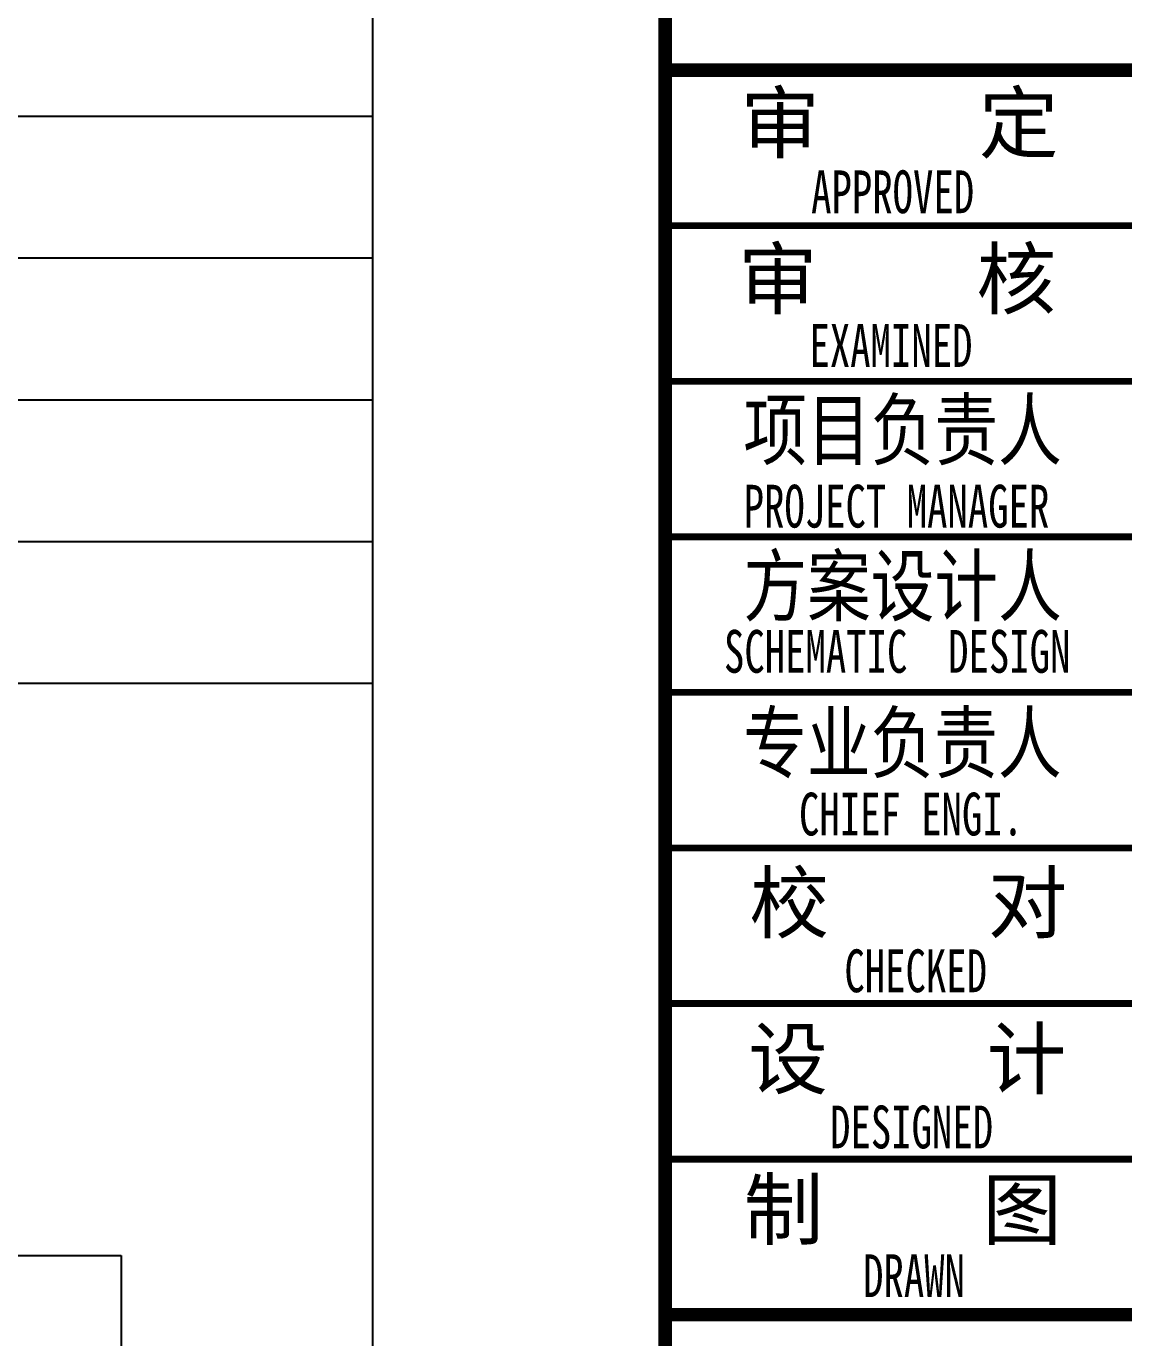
# Model space of a CAD drawing. Extents: x 5031545 to 5313844, y -886381 to -283477.
# Drawn here: x 5169059 to 5174701, y -700500 to -693755 of the extents above; entities that cross this region are included whole.
import ezdxf
from ezdxf.enums import TextEntityAlignment as Align

# ---------------------------------------------------------------- set-up
doc = ezdxf.new("R2010")
doc.units = 0
doc.header["$LTSCALE"] = 1000
doc.header["$MEASUREMENT"] = 0
doc.layers.add('TEL_TEXT', color=7, linetype='CONTINUOUS')
doc.layers.add('图签文字', color=4, linetype='CONTINUOUS')
doc.layers.add('图框', color=147, linetype='CONTINUOUS', lineweight=20)
doc.styles.add('建筑图签-1', font='simhei.ttf', dxfattribs={"width": 0.7})

# ---------------------------------------------------------------- blocks, each defined once
blk = doc.blocks.new('B2-2#-tq1')
at = {"layer": '图框'}
for points, const_width in [([(691745.1, 786954.1), (691745.1, 826954.1)], 70), ([(698745.1, 800154.4), (691745.1, 800154.4)], 70), ([(691745.1, 800154.4), (698745.1, 800154.4)], 70), ([(691745.1, 799354.4), (698745.1, 799354.4)], 35), ([(691745.1, 798554.4), (698745.1, 798554.4)], 35), ([(691745.1, 797754.4), (698745.1, 797754.4)], 35), ([(691745.1, 796954.4), (698745.1, 796954.4)], 35), ([(691745.1, 796154.4), (698745.1, 796154.4)], 35), ([(691745.1, 795354.4), (698745.1, 795354.4)], 35), ([(691745.1, 794554.4), (698745.1, 794554.4)], 35), ([(691745.1, 793754.4), (698745.1, 793754.4)], 70)]:
    blk.add_lwpolyline(points, dxfattribs=dict(at, const_width=const_width))
at = {"layer": '图签文字', "color": 7, "style": '建筑图签-1'}
for s, p in [('审    定', (692132.7, 799733.3)), ('审    核', (692119.6, 798931)), ('校    对', (692178.4, 795722.3)), ('设    计', (692172.9, 794920.6)), ('制    图', (692149.9, 794145.8))]:
    blk.add_text(s, height=300, dxfattribs=at).set_placement(p)
at = {"layer": '图签文字', "style": '建筑图签-1', "width": 0.7}
for s, p in [('APPROVED ', (692495.7, 799418.8)), ('EXAMINED  ', (692487.1, 798628.3, -1799)), ('PROJECT MANAGER', (692148.9, 797802.1, -1799)), ('SCHEMATIC  DESIGN', (692047.7, 797055.5, -1799))]:
    blk.add_text(s, height=220, dxfattribs=at).set_placement(p)
at = {"layer": '图签文字', "color": 7, "style": '建筑图签-1', "width": 0.8}
for s, p in [('项目负责人', (692147.5, 798154.8)), ('方案设计人', (692147.5, 797352.2)), ('专业负责人', (692146.3, 796545.7))]:
    blk.add_text(s, height=300, dxfattribs=at).set_placement(p)
at = {"layer": '图签文字', "style": '建筑图签-1', "width": 0.7}
for s, p in [('CHIEF ENGI.', (693009.5, 796328.9)), ('CHECKED  ', (693138.1, 795522.8)), ('DESIGNED ', (693064.6, 794719.6)), (' DRAWN   ', (693129.6, 793954.6))]:
    blk.add_text(s, height=220, dxfattribs=at).set_placement(p, align=Align.MIDDLE)

msp = doc.modelspace()

# ---------------------------------------------------------------- linework, layer by layer
at = {"layer": 'TEL_TEXT'}
for p, q in [((5149900.4, -700077.3), (5169547.8, -700077.3)), ((5169547.8, -700077.3), (5169547.8, -702993.3))]:
    msp.add_line(p, q, dxfattribs=at)
for points in [[(5148856.3, -670160.4), (5148856.3, -705420.8), (5170840.8, -705420.8), (5170840.8, -670160.4)], [(5148856.3, -694217.4), (5170840.8, -694217.4)], [(5148856.3, -694946.4), (5170840.8, -694946.4)], [(5148856.3, -695675.4), (5170840.8, -695675.4)], [(5148856.3, -696404.4), (5170840.8, -696404.4)], [(5148856.3, -697133.4), (5170840.8, -697133.4)]]:
    msp.add_lwpolyline(points, dxfattribs=at)

# ---------------------------------------------------------------- block references
at = {"layer": '图框'}
msp.add_blockref('B2-2#-tq1', (4480598.4, -1494135.1), dxfattribs=at)

doc.saveas('drawing.dxf')
